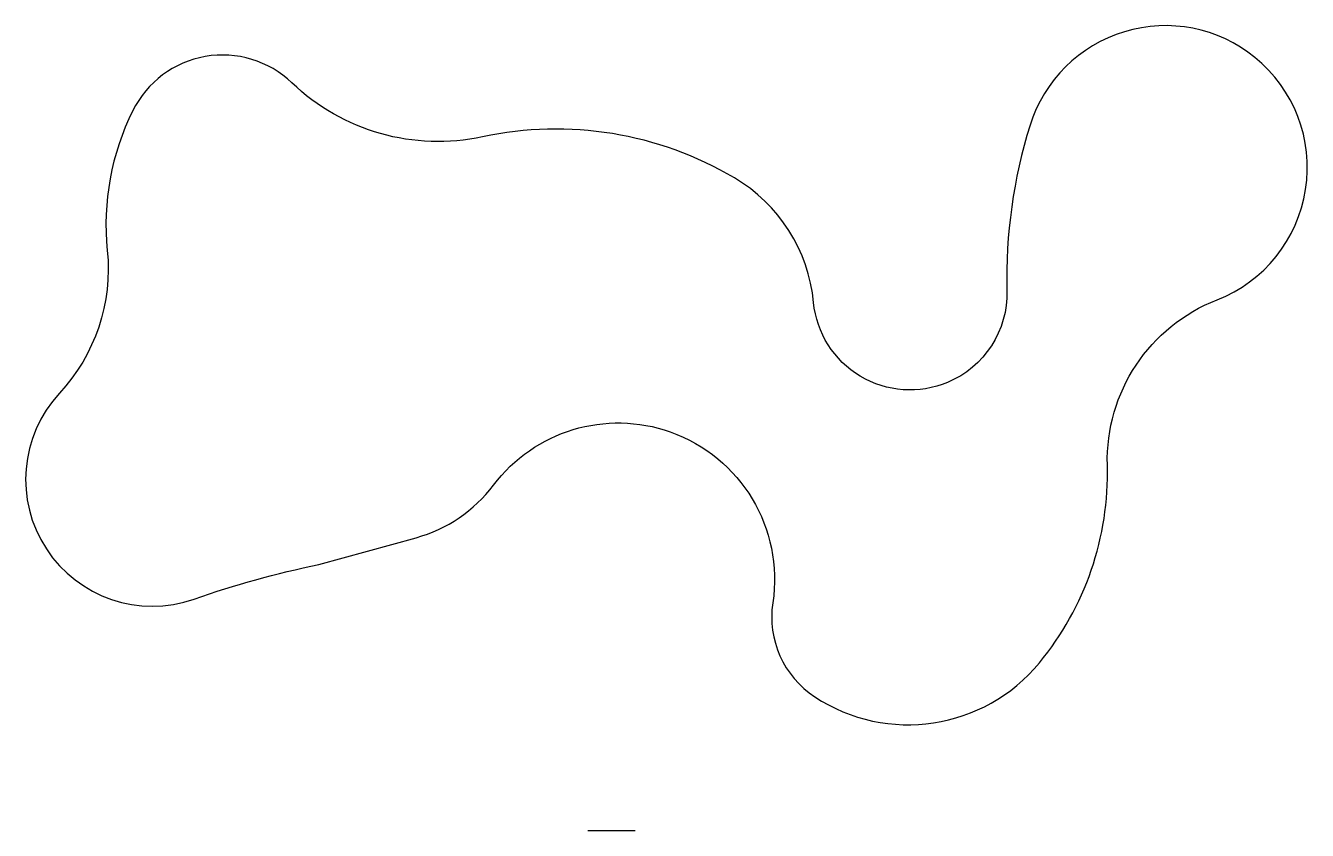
# Model space of a CAD drawing. Header units: metres. Extents: x -12.3 to 41.6, y -11.2 to 22.7.
import ezdxf

# ---------------------------------------------------------------- set-up
doc = ezdxf.new("R2010")
doc.units = ezdxf.units.M
doc.header["$MEASUREMENT"] = 0

msp = doc.modelspace()

# ---------------------------------------------------------------- linework, layer by layer
msp.add_line((11.317, -11.183), (13.317, -11.183))
msp.add_lwpolyline([(0, 0), (4.095, 1.131, 0.165239), (7.346, 3.341, -0.326938), (14.789, 5.583, -0.359878), (19.104, -1.608, 0.292906), (20.868, -5.562, 0.382965), (30.326, -4.133, 0.180991), (33.187, 4.185, -0.316422), (37.802, 11.139, 0.575263), (39.395, 21.341, 0.530173), (29.931, 18.482, 0.08213), (28.961, 11.529, -0.309252), (26.458, 7.662, -0.505112), (20.822, 11.033, 0.239675), (17.487, 16.273, 0.188373), (6.891, 17.995, -0.248608), (-1.138, 20.269, 0.505669), (-7.834, 19.099, 0.141482), (-8.907, 13.218, -0.215327), (-10.922, 7.207, 0.782186), (-5.251, -1.45, -0.03361), (0, 0, -0.934966)], format="xyb")

doc.saveas('drawing.dxf')
